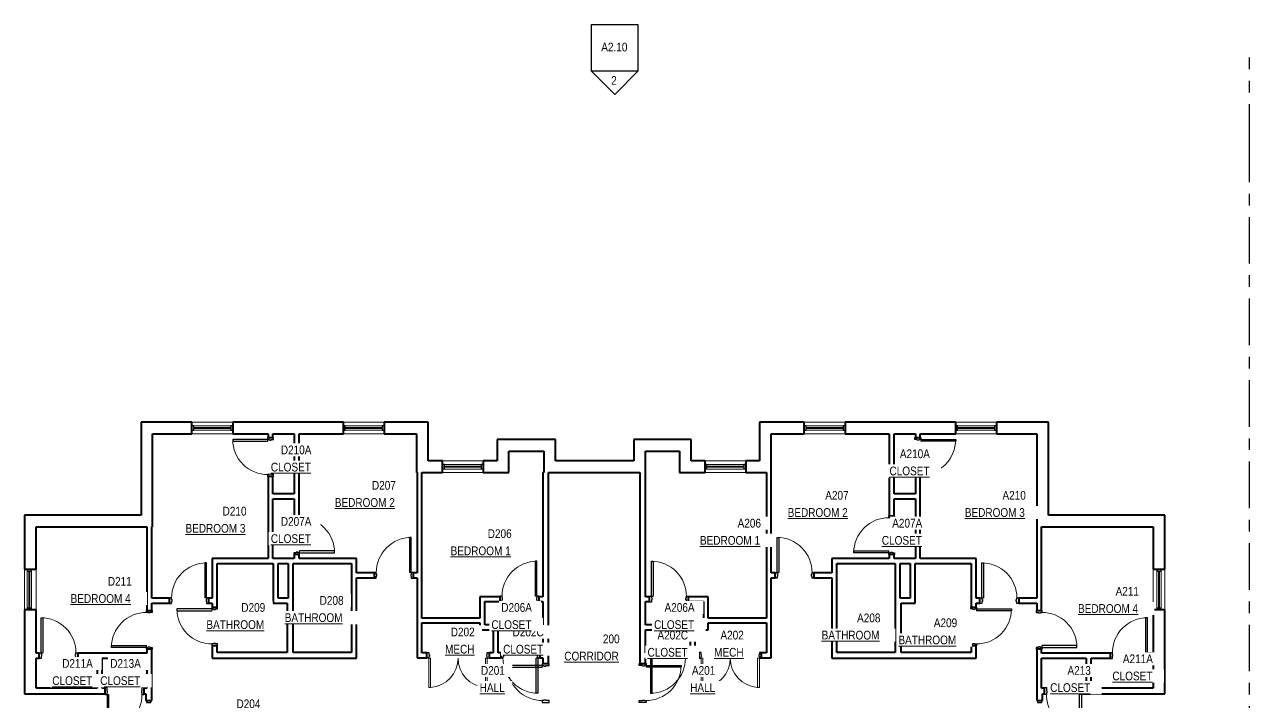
# Model space of a CAD drawing. Header units: inches. Extents: x -88 to 1419, y -1455 to 118.
# Drawn here: x -88 to 1174, y -579 to 118 of the extents above; entities that cross this region are included whole.
import ezdxf

# ---------------------------------------------------------------- set-up
doc = ezdxf.new("R2010")
doc.units = ezdxf.units.IN
doc.header["$MEASUREMENT"] = 0
doc.linetypes.add('Grid Line', pattern=[84, 48, -12, 12, -12])
for name, color, linetype, lineweight in [('A-AREA-IDEN', 2, 'Continuous', 9), ('A-DOOR', 31, 'Continuous', 15), ('A-DOOR-FRAM', 31, 'Continuous', 25), ('A-GLAZ-CURT', 52, 'Continuous', 9), ('A-GLAZ-CWMG', 51, 'Continuous', 9), ('A-WALL', 113, 'Continuous', 15), ('G-ANNO-SYMB', 111, 'Continuous', 9), ('I-WALL', 2, 'Continuous', 15), ('S-GRID', 1, 'Continuous', 9)]:
    doc.layers.add(name, color=color, linetype=linetype, lineweight=lineweight)
doc.styles.add('Arial Narrow', font='ARIALN.TTF', dxfattribs={"height": 9})

# ---------------------------------------------------------------- blocks, each defined once
blk = doc.blocks.new('Door-Single_CE_ - HM Door-2_ HM Frame-5153375-LEVEL 2')
at = {"layer": 'A-DOOR'}
for p, q in [((18, 39), (16.25, 39)), ((16.25, 39), (16.25, 3)), ((18, 3), (18, 39)), ((16.25, 3), (18, 3))]:
    blk.add_line(p, q, dxfattribs=at)
at = {"layer": 'A-DOOR', "lineweight": 25}
for p, q in [((18, 39), (16.25, 39)), ((16.25, 39), (16.25, 3)), ((18, 3), (18, 39)), ((18, 3), (16.25, 3))]:
    blk.add_line(p, q, dxfattribs=at)
at = {"layer": 'A-DOOR', "lineweight": 9}
blk.add_arc((18, 3), 36, 90, 180.5, dxfattribs=at)
blk.add_arc((18, 3), 36, 90, 180.5, dxfattribs=at)
blk.add_arc((18, 3), 36, 90, 180.5, dxfattribs=at)
blk.add_arc((18, 3), 36, 90, 180.5, dxfattribs=at)
at = {"layer": 'A-DOOR-FRAM'}
for p, q in [((-18, 3), (-20, 3)), ((-20, 3), (-20, -3)), ((-18, 1.25), (-18, 3)), ((-17.5, 1.25), (-18, 1.25)), ((-17.5, -0.75), (-17.5, 1.25)), ((18, 1.25), (17.5, 1.25)), ((17.5, 1.25), (17.5, -0.75)), ((20, 3), (18, 3)), ((18, 3), (18, 1.25)), ((20, -3), (20, 3)), ((-20, -3), (-18, -3)), ((-18, -3), (-18, -0.75)), ((-18, -0.75), (-17.5, -0.75)), ((17.5, -0.75), (18, -0.75)), ((18, -0.75), (18, -3)), ((18, -3), (20, -3))]:
    blk.add_line(p, q, dxfattribs=at)
blk = doc.blocks.new('Door-Single_CE_ - HM Door-2_ HM Frame-5153379-LEVEL 2')
at = {"layer": 'A-DOOR'}
for p, q in [((16.25, -39.5), (16.25, -3.5)), ((16.25, -3.5), (18, -3.5)), ((18, -3.5), (18, -39.5)), ((18, -39.5), (16.25, -39.5))]:
    blk.add_line(p, q, dxfattribs=at)
at = {"layer": 'A-DOOR', "lineweight": 25}
for p, q in [((16.25, -39.5), (16.25, -3.5)), ((18, -3.5), (16.25, -3.5)), ((18, -3.5), (18, -39.5)), ((18, -39.5), (16.25, -39.5))]:
    blk.add_line(p, q, dxfattribs=at)
at = {"layer": 'A-DOOR', "lineweight": 9}
blk.add_arc((18, -3.5), 36, 179.5, 270, dxfattribs=at)
blk.add_arc((18, -3.5), 36, 179.5, 270, dxfattribs=at)
blk.add_arc((18, -3.5), 36, 179.5, 270, dxfattribs=at)
blk.add_arc((18, -3.5), 36, 179.5, 270, dxfattribs=at)
at = {"layer": 'A-DOOR-FRAM'}
for p, q in [((-20, 3.5), (-18, 3.5)), ((-20, -3.5), (-20, 3.5)), ((-18, 3.5), (-18, 0.25)), ((-18, 0.25), (-17.5, 0.25)), ((-17.5, 0.25), (-17.5, -1.75)), ((17.5, 0.25), (18, 0.25)), ((17.5, -1.75), (17.5, 0.25)), ((18, 3.5), (20, 3.5)), ((18, 0.25), (18, 3.5)), ((20, 3.5), (20, -3.5)), ((-18, -3.5), (-20, -3.5)), ((-18, -1.75), (-18, -3.5)), ((-17.5, -1.75), (-18, -1.75)), ((18, -1.75), (17.5, -1.75)), ((18, -3.5), (18, -1.75)), ((20, -3.5), (18, -3.5))]:
    blk.add_line(p, q, dxfattribs=at)
blk = doc.blocks.new('Door-Single_CE_ - HM Door-2_ HM Frame-5153374-LEVEL 2')
at = {"layer": 'A-DOOR'}
for p, q in [((16.25, -39), (16.25, -3)), ((16.25, -3), (18, -3)), ((18, -3), (18, -39)), ((18, -39), (16.25, -39))]:
    blk.add_line(p, q, dxfattribs=at)
at = {"layer": 'A-DOOR', "lineweight": 25}
for p, q in [((16.25, -39), (16.25, -3)), ((18, -3), (16.25, -3)), ((18, -3), (18, -39)), ((18, -39), (16.25, -39))]:
    blk.add_line(p, q, dxfattribs=at)
at = {"layer": 'A-DOOR', "lineweight": 9}
blk.add_arc((18, -3), 36, 179.5, 270, dxfattribs=at)
blk.add_arc((18, -3), 36, 179.5, 270, dxfattribs=at)
blk.add_arc((18, -3), 36, 179.5, 270, dxfattribs=at)
blk.add_arc((18, -3), 36, 179.5, 270, dxfattribs=at)
at = {"layer": 'A-DOOR-FRAM'}
for p, q in [((-20, 3), (-18, 3)), ((-20, -3), (-20, 3)), ((-18, 3), (-18, 0.75)), ((-18, 0.75), (-17.5, 0.75)), ((-17.5, 0.75), (-17.5, -1.25)), ((17.5, 0.75), (18, 0.75)), ((17.5, -1.25), (17.5, 0.75)), ((18, 3), (20, 3)), ((18, 0.75), (18, 3)), ((20, 3), (20, -3)), ((-18, -3), (-20, -3)), ((-18, -1.25), (-18, -3)), ((-17.5, -1.25), (-18, -1.25)), ((18, -1.25), (17.5, -1.25)), ((18, -3), (18, -1.25)), ((20, -3), (18, -3))]:
    blk.add_line(p, q, dxfattribs=at)
blk = doc.blocks.new('Door-Double_CE_ - WD Door-2_ HM Frame-5153386-LEVEL 2')
at = {"layer": 'A-DOOR'}
for p, q in [((-28.25, 33), (-30, 33)), ((-30, 33), (-30, 3)), ((-28.25, 3), (-28.25, 33)), ((30, 33), (28.25, 33)), ((28.25, 33), (28.25, 3)), ((30, 3), (30, 33)), ((-30, 3), (-28.25, 3)), ((28.25, 3), (30, 3))]:
    blk.add_line(p, q, dxfattribs=at)
at = {"layer": 'A-DOOR', "lineweight": 9}
for centre, start, end in [((-30, 3), 359.5, 86.66024), ((30, 3), 93.35377, 180.5)]:
    blk.add_arc(centre, 30, start, end, dxfattribs=at)
at = {"layer": 'A-DOOR-FRAM'}
for p, q in [((-30, 3), (-32, 3)), ((-32, 3), (-32, -3)), ((-30, 1.25), (-30, 3)), ((-29.5, 1.25), (-30, 1.25)), ((-29.5, -0.75), (-29.5, 1.25)), ((30, 1.25), (29.5, 1.25)), ((29.5, 1.25), (29.5, -0.75)), ((32, 3), (30, 3)), ((30, 3), (30, 1.25)), ((32, -3), (32, 3)), ((-32, -3), (-30, -3)), ((-30, -3), (-30, -0.75)), ((-30, -0.75), (-29.5, -0.75)), ((29.5, -0.75), (30, -0.75)), ((30, -0.75), (30, -3)), ((30, -3), (32, -3))]:
    blk.add_line(p, q, dxfattribs=at)
blk = doc.blocks.new('Rectangular Mullion - 4 1_2_ x 2_ Rectangular_CE_-5153404-LEVEL 2')
at = {"layer": 'A-GLAZ-CWMG', "lineweight": 25}
for p, q in [((-2, 2.25), (0, 2.25)), ((-2, -2.25), (-2, 2.25)), ((0, 2.25), (0, -2.25)), ((0, -2.25), (-2, -2.25))]:
    blk.add_line(p, q, dxfattribs=at)
blk = doc.blocks.new('Door-Single_CE_ - HM Door-2_ HM Frame-5153377-LEVEL 2')
at = {"layer": 'A-DOOR'}
for p, q in [((18, 39.5), (16.25, 39.5)), ((16.25, 39.5), (16.25, 3.5)), ((18, 3.5), (18, 39.5)), ((16.25, 3.5), (18, 3.5))]:
    blk.add_line(p, q, dxfattribs=at)
at = {"layer": 'A-DOOR', "lineweight": 25}
for p, q in [((18, 39.5), (16.25, 39.5)), ((16.25, 39.5), (16.25, 3.5)), ((18, 3.5), (18, 39.5)), ((18, 3.5), (16.25, 3.5))]:
    blk.add_line(p, q, dxfattribs=at)
at = {"layer": 'A-DOOR', "lineweight": 9}
blk.add_arc((18, 3.5), 36, 90, 180.5, dxfattribs=at)
blk.add_arc((18, 3.5), 36, 90, 180.5, dxfattribs=at)
blk.add_arc((18, 3.5), 36, 90, 180.5, dxfattribs=at)
blk.add_arc((18, 3.5), 36, 90, 180.5, dxfattribs=at)
at = {"layer": 'A-DOOR-FRAM'}
for p, q in [((-18, 3.5), (-20, 3.5)), ((-20, 3.5), (-20, -3.5)), ((-18, 1.75), (-18, 3.5)), ((-17.5, 1.75), (-18, 1.75)), ((-17.5, -0.25), (-17.5, 1.75)), ((18, 1.75), (17.5, 1.75)), ((17.5, 1.75), (17.5, -0.25)), ((20, 3.5), (18, 3.5)), ((18, 3.5), (18, 1.75)), ((20, -3.5), (20, 3.5)), ((-20, -3.5), (-18, -3.5)), ((-18, -3.5), (-18, -0.25)), ((-18, -0.25), (-17.5, -0.25)), ((17.5, -0.25), (18, -0.25)), ((18, -0.25), (18, -3.5)), ((18, -3.5), (20, -3.5))]:
    blk.add_line(p, q, dxfattribs=at)
blk = doc.blocks.new('Door-Double_CE_ - WD Door-2_ HM Frame-5153381-LEVEL 2')
at = {"layer": 'A-DOOR'}
for p, q in [((-30, -3), (-28.25, -3)), ((-30, -33), (-30, -3)), ((-28.25, -3), (-28.25, -33)), ((28.25, -3), (30, -3)), ((28.25, -33), (28.25, -3)), ((30, -3), (30, -33)), ((-28.25, -33), (-30, -33)), ((30, -33), (28.25, -33))]:
    blk.add_line(p, q, dxfattribs=at)
at = {"layer": 'A-DOOR', "lineweight": 9}
for centre, start, end in [((-30, -3), 273.33976, 0.5), ((30, -3), 179.5, 266.64623)]:
    blk.add_arc(centre, 30, start, end, dxfattribs=at)
at = {"layer": 'A-DOOR-FRAM'}
for p, q in [((-32, 3), (-30, 3)), ((-32, -3), (-32, 3)), ((-30, 3), (-30, 0.75)), ((-30, 0.75), (-29.5, 0.75)), ((-29.5, 0.75), (-29.5, -1.25)), ((29.5, 0.75), (30, 0.75)), ((29.5, -1.25), (29.5, 0.75)), ((30, 3), (32, 3)), ((30, 0.75), (30, 3)), ((32, 3), (32, -3)), ((-30, -3), (-32, -3)), ((-30, -1.25), (-30, -3)), ((-29.5, -1.25), (-30, -1.25)), ((30, -1.25), (29.5, -1.25)), ((30, -3), (30, -1.25)), ((32, -3), (30, -3))]:
    blk.add_line(p, q, dxfattribs=at)
blk = doc.blocks.new('Rectangular Mullion - 4 1_2_ x 2_ Rectangular_CE_-5153408-LEVEL 2')
at = {"layer": 'A-GLAZ-CWMG', "lineweight": 25}
for p, q in [((-2, 2.25), (0, 2.25)), ((-2, -2.25), (-2, 2.25)), ((0, 2.25), (0, -2.25)), ((0, -2.25), (-2, -2.25))]:
    blk.add_line(p, q, dxfattribs=at)
blk = doc.blocks.new('System Panel - zGlazed-5153412-LEVEL 2')
at = {"layer": 'A-GLAZ-CURT', "lineweight": 15}
for p, q in [((19, 0.5), (-19, 0.5)), ((-19, 0.5), (-19, -0.5)), ((19, -0.5), (19, 0.5)), ((-19, -0.5), (19, -0.5))]:
    blk.add_line(p, q, dxfattribs=at)
blk = doc.blocks.new('Rectangular Mullion - 4 1_2_ x 2_ Rectangular_CE_-5153411-LEVEL 2')
at = {"layer": 'A-GLAZ-CWMG'}
for p, q in [((1078.3, -444.8), (1078.3, -482.8)), ((1082.8, -444.8), (1082.8, -482.8))]:
    blk.add_line(p, q, dxfattribs=at)
blk = doc.blocks.new('Rectangular Mullion - 4 1_2_ x 2_ Rectangular_CE_-5153413-LEVEL 2')
at = {"layer": 'A-GLAZ-CWMG', "lineweight": 25}
for p, q in [((-2, 2.25), (0, 2.25)), ((-2, -2.25), (-2, 2.25)), ((0, 2.25), (0, -2.25)), ((0, -2.25), (-2, -2.25))]:
    blk.add_line(p, q, dxfattribs=at)
blk = doc.blocks.new('Rectangular Mullion - 4 1_2_ x 2_ Rectangular_CE_-5153414-LEVEL 2')
at = {"layer": 'A-GLAZ-CWMG', "lineweight": 25}
for p, q in [((0, 2.25), (-2, 2.25)), ((-2, 2.25), (-2, -2.25)), ((0, -2.25), (0, 2.25)), ((-2, -2.25), (0, -2.25))]:
    blk.add_line(p, q, dxfattribs=at)
blk = doc.blocks.new('System Panel - zGlazed-5153417-LEVEL 2')
at = {"layer": 'A-GLAZ-CURT', "lineweight": 15}
for p, q in [((19, 0.5), (-19, 0.5)), ((-19, 0.5), (-19, -0.5)), ((19, -0.5), (19, 0.5)), ((-19, -0.5), (19, -0.5))]:
    blk.add_line(p, q, dxfattribs=at)
blk = doc.blocks.new('Rectangular Mullion - 4 1_2_ x 2_ Rectangular_CE_-5153416-LEVEL 2')
at = {"layer": 'A-GLAZ-CWMG'}
for p, q in [((1078.3, -912.8), (1078.3, -874.8)), ((1082.8, -912.8), (1082.8, -874.8))]:
    blk.add_line(p, q, dxfattribs=at)
blk = doc.blocks.new('Rectangular Mullion - 4 1_2_ x 2_ Rectangular_CE_-5153418-LEVEL 2')
at = {"layer": 'A-GLAZ-CWMG', "lineweight": 25}
for p, q in [((-2, 2.25), (0, 2.25)), ((-2, -2.25), (-2, 2.25)), ((0, 2.25), (0, -2.25)), ((0, -2.25), (-2, -2.25))]:
    blk.add_line(p, q, dxfattribs=at)
blk = doc.blocks.new('Rectangular Mullion - 4 1_2_ x 2_ Rectangular_CE_-5153419-LEVEL 2')
at = {"layer": 'A-GLAZ-CWMG', "lineweight": 25}
for p, q in [((0, 2.25), (-2, 2.25)), ((-2, 2.25), (-2, -2.25)), ((0, -2.25), (0, 2.25)), ((-2, -2.25), (0, -2.25))]:
    blk.add_line(p, q, dxfattribs=at)
blk = doc.blocks.new('Elevation - Detail Number_CE_-134675-LEVEL 2')
at = {"layer": 'G-ANNO-SYMB', "lineweight": 25}
for p, q in [((-0.25, -0.25), (-0.25, 0.25)), ((-0.25, 0.25), (0.25, 0.25)), ((0.25, 0.25), (0.25, -0.25)), ((0.25, -0.25), (-0.25, -0.25))]:
    blk.add_line(p, q, dxfattribs=at)
blk = doc.blocks.new('Elevation - Detail Number_CE_-46063-LEVEL 2')
at = {"layer": 'G-ANNO-SYMB', "lineweight": 25}
for p, q in [((0, 0.25), (-0.25, 0)), ((0.25, 0), (0, 0.25)), ((-0.25, 0), (0.25, 0))]:
    blk.add_line(p, q, dxfattribs=at)

msp = doc.modelspace()

# ---------------------------------------------------------------- linework, layer by layer
at = {"layer": 'A-WALL', "lineweight": 40}
for p, q in [((31.6, -291.3), (31.6, -387.3)), ((84.1, -291.3), (31.6, -291.3)), ((84.1, -303.3), (84.1, -291.3)), ((240.1, -291.3), (126.1, -291.3)), ((126.1, -291.3), (126.1, -303.3)), ((240.1, -303.3), (240.1, -291.3)), ((327.6, -291.3), (282.1, -291.3)), ((282.1, -291.3), (282.1, -303.3)), ((327.6, -331.3), (327.6, -291.3)), ((669.1, -291.3), (669.1, -331.3)), ((715.1, -291.3), (669.1, -291.3)), ((715.1, -303.3), (715.1, -291.3)), ((871.1, -291.3), (757.1, -291.3)), ((757.1, -291.3), (757.1, -303.3)), ((871.1, -303.3), (871.1, -291.3)), ((966.6, -291.3), (913.1, -291.3)), ((913.1, -291.3), (913.1, -303.3)), ((966.6, -387.3), (966.6, -291.3)), ((43.6, -399.3), (43.6, -303.3)), ((43.6, -303.3), (84.1, -303.3)), ((126.1, -303.3), (162.6, -303.3)), ((167.6, -303.3), (189.6, -303.3)), ((194.6, -303.3), (240.1, -303.3)), ((282.1, -303.3), (315.6, -303.3)), ((315.6, -303.3), (315.6, -343.3)), ((398.6, -309.3), (398.6, -331.3)), ((458.6, -309.3), (398.6, -309.3)), ((458.6, -331.3), (458.6, -309.3)), ((539.6, -309.3), (539.6, -331.3)), ((598.6, -309.3), (539.6, -309.3)), ((598.6, -331.3), (598.6, -309.3)), ((681.1, -343.3), (681.1, -303.3)), ((681.1, -303.3), (715.1, -303.3)), ((757.1, -303.3), (802.6, -303.3)), ((807.6, -303.3), (829.6, -303.3)), ((834.6, -303.3), (871.1, -303.3)), ((913.1, -303.3), (954.6, -303.3)), ((954.6, -303.3), (954.6, -399.3)), ((410.6, -343.3), (410.6, -321.3)), ((410.6, -321.3), (446.6, -321.3)), ((446.6, -321.3), (446.6, -343.3)), ((551.6, -321.3), (586.6, -321.3)), ((551.6, -471.1), (551.6, -321.3)), ((586.6, -321.3), (586.6, -343.3)), ((342.3, -331.3), (327.6, -331.3)), ((342.3, -343.3), (342.3, -331.3)), ((398.6, -331.3), (384.3, -331.3)), ((384.3, -331.3), (384.3, -343.3)), ((539.6, -331.3), (458.6, -331.3)), ((612.8, -331.3), (598.6, -331.3)), ((612.8, -343.3), (612.8, -331.3)), ((669.1, -331.3), (654.8, -331.3)), ((654.8, -331.3), (654.8, -343.3)), ((315.6, -343.3), (316.1, -343.3)), ((321.1, -343.3), (342.3, -343.3)), ((384.3, -343.3), (410.6, -343.3)), ((445.6, -343.3), (445.6, -471.1)), ((446.6, -343.3), (445.6, -343.3)), ((451.6, -343.3), (545.6, -343.3)), ((451.6, -540.1), (451.6, -343.3)), ((545.6, -343.3), (545.6, -540.1)), ((586.6, -343.3), (612.8, -343.3)), ((654.8, -343.3), (676.1, -343.3)), ((31.6, -387.3), (-88.4, -387.3)), ((-88.4, -387.3), (-88.4, -442.8)), ((1086.6, -387.3), (966.6, -387.3)), ((1086.6, -442.8), (1086.6, -387.3)), ((-76.4, -399.3), (37.6, -399.3)), ((-76.4, -442.8), (-76.4, -399.3)), ((42.6, -399.3), (43.6, -399.3)), ((959.6, -399.3), (1074.6, -399.3)), ((1074.6, -399.3), (1074.6, -442.8)), ((-88.4, -442.8), (-76.4, -442.8)), ((1074.6, -442.8), (1086.6, -442.8)), ((183.3, -472.8), (182.3, -472.8)), ((182.3, -477.8), (182.3, -528.6)), ((188.3, -528.6), (188.3, -472.8)), ((445.6, -476.1), (445.6, -500.1)), ((551.6, -500.1), (551.6, -476.1)), ((808.8, -472.8), (808.8, -528.6)), ((814.8, -472.8), (813.8, -472.8)), ((814.8, -528.6), (814.8, -477.8)), ((-76.4, -484.8), (-88.4, -484.8)), ((-88.4, -484.8), (-88.4, -571.3)), ((-76.4, -529.3), (-76.4, -484.8)), ((1086.6, -484.8), (1074.6, -484.8)), ((1074.6, -484.8), (1074.6, -529.3)), ((1086.6, -571.3), (1086.6, -484.8)), ((445.6, -505.1), (445.6, -529.1)), ((551.6, -529.1), (551.6, -505.1)), ((105.1, -528.6), (105.1, -534.6)), ((182.3, -528.6), (110.1, -528.6)), ((248.6, -528.6), (188.3, -528.6)), ((808.8, -528.6), (748.6, -528.6)), ((887.1, -528.6), (814.8, -528.6)), ((892.1, -534.6), (892.1, -528.6)), ((-76.4, -565.3), (-76.4, -534.3)), ((105.1, -534.6), (248.6, -534.6)), ((445.6, -534.1), (445.6, -540.1)), ((445.6, -540.1), (451.6, -540.1)), ((545.6, -540.1), (551.6, -540.1)), ((551.6, -540.1), (551.6, -534.1)), ((748.6, -534.6), (892.1, -534.6)), ((1074.6, -534.3), (1074.6, -565.3)), ((-13.4, -565.3), (-76.4, -565.3)), ((-5.4, -565.3), (-8.4, -565.3)), ((-5.4, -571.3), (-5.4, -565.3)), ((37.6, -565.3), (34.6, -565.3)), ((34.6, -565.3), (34.6, -571.3)), ((42.6, -578.1), (42.6, -565.3)), ((954.6, -565.3), (954.6, -578.1)), ((962.6, -565.3), (959.6, -565.3)), ((962.6, -571.3), (962.6, -565.3)), ((1005.6, -565.3), (1002.6, -565.3)), ((1002.6, -565.3), (1002.6, -571.3)), ((1074.6, -565.3), (1010.6, -565.3)), ((-88.4, -571.3), (-5.4, -571.3)), ((34.6, -571.3), (36.6, -571.3)), ((36.6, -571.3), (36.6, -578.1)), ((36.6, -578.1), (42.6, -578.1)), ((954.6, -578.1), (960.6, -578.1)), ((960.6, -571.3), (962.6, -571.3)), ((960.6, -578.1), (960.6, -571.3)), ((1002.6, -571.3), (1086.6, -571.3))]:
    msp.add_line(p, q, dxfattribs=at)
at = {"layer": 'A-WALL'}
for p, q in [((84.1, -291.3), (126.1, -291.3)), ((240.1, -291.3), (282.1, -291.3)), ((715.1, -291.3), (757.1, -291.3)), ((871.1, -291.3), (913.1, -291.3)), ((126.1, -303.3), (84.1, -303.3)), ((282.1, -303.3), (240.1, -303.3)), ((757.1, -303.3), (715.1, -303.3)), ((913.1, -303.3), (871.1, -303.3)), ((342.3, -331.3), (384.3, -331.3)), ((612.8, -331.3), (654.8, -331.3)), ((384.3, -343.3), (342.3, -343.3)), ((654.8, -343.3), (612.8, -343.3)), ((-88.4, -484.8), (-88.4, -442.8)), ((-76.4, -442.8), (-76.4, -484.8)), ((1074.6, -484.8), (1074.6, -442.8)), ((1086.6, -442.8), (1086.6, -484.8))]:
    msp.add_line(p, q, dxfattribs=at)
at = {"layer": 'I-WALL', "lineweight": 40}
for p, q in [((162.6, -303.3), (162.6, -307.3)), ((162.6, -307.3), (167.6, -307.3)), ((167.6, -307.3), (167.6, -303.3)), ((189.6, -303.3), (189.6, -365.3)), ((194.6, -387.8), (194.6, -303.3)), ((802.6, -303.3), (802.6, -387.8)), ((807.6, -365.3), (807.6, -303.3)), ((829.6, -303.3), (829.6, -307.3)), ((829.6, -307.3), (834.6, -307.3)), ((834.6, -307.3), (834.6, -303.3)), ((167.6, -347.3), (162.6, -347.3)), ((162.6, -347.3), (162.6, -431.8)), ((167.6, -365.3), (167.6, -347.3)), ((316.1, -343.3), (316.1, -446.6)), ((321.1, -493.1), (321.1, -343.3)), ((676.1, -343.3), (676.1, -493.1)), ((681.1, -446.6), (681.1, -343.3)), ((834.6, -347.3), (829.6, -347.3)), ((829.6, -347.3), (829.6, -365.3)), ((834.6, -431.8), (834.6, -347.3)), ((189.6, -365.3), (167.6, -365.3)), ((829.6, -365.3), (807.6, -365.3)), ((167.6, -431.8), (167.6, -370.3)), ((167.6, -370.3), (189.6, -370.3)), ((189.6, -370.3), (189.6, -387.8)), ((807.6, -387.8), (807.6, -370.3)), ((807.6, -370.3), (829.6, -370.3)), ((829.6, -370.3), (829.6, -431.8)), ((189.6, -387.8), (194.6, -387.8)), ((802.6, -387.8), (807.6, -387.8)), ((37.6, -399.3), (37.6, -485.3)), ((42.6, -472.8), (42.6, -399.3)), ((954.6, -399.3), (954.6, -472.8)), ((959.6, -485.3), (959.6, -399.3)), ((194.6, -427.8), (189.6, -427.8)), ((189.6, -427.8), (189.6, -431.8)), ((194.6, -431.8), (194.6, -427.8)), ((807.6, -427.8), (802.6, -427.8)), ((802.6, -427.8), (802.6, -431.8)), ((807.6, -431.8), (807.6, -427.8)), ((105.1, -431.8), (105.1, -472.8)), ((162.6, -431.8), (105.1, -431.8)), ((110.1, -481.8), (110.1, -436.8)), ((110.1, -436.8), (167.8, -436.8)), ((189.6, -431.8), (167.6, -431.8)), ((167.8, -436.8), (167.8, -477.8)), ((172.8, -436.8), (183.3, -436.8)), ((172.8, -472.8), (172.8, -436.8)), ((183.3, -436.8), (183.3, -472.8)), ((188.3, -436.8), (248.6, -436.8)), ((188.3, -472.8), (188.3, -436.8)), ((253.6, -431.8), (194.6, -431.8)), ((248.6, -436.8), (248.6, -528.6)), ((253.6, -446.6), (253.6, -431.8)), ((802.6, -431.8), (743.6, -431.8)), ((743.6, -431.8), (743.6, -446.6)), ((748.6, -436.8), (808.8, -436.8)), ((748.6, -528.6), (748.6, -436.8)), ((829.6, -431.8), (807.6, -431.8)), ((808.8, -436.8), (808.8, -472.8)), ((813.8, -436.8), (824.3, -436.8)), ((813.8, -472.8), (813.8, -436.8)), ((824.3, -436.8), (824.3, -472.8)), ((829.3, -436.8), (887.1, -436.8)), ((829.3, -477.8), (829.3, -436.8)), ((892.1, -431.8), (834.6, -431.8)), ((887.1, -436.8), (887.1, -481.8)), ((892.1, -472.8), (892.1, -431.8)), ((272.1, -446.6), (253.6, -446.6)), ((253.6, -534.6), (253.6, -451.6)), ((253.6, -451.6), (272.1, -451.6)), ((272.1, -451.6), (272.1, -446.6)), ((316.1, -446.6), (312.1, -446.6)), ((312.1, -446.6), (312.1, -451.6)), ((312.1, -451.6), (316.1, -451.6)), ((316.1, -451.6), (316.1, -534.1)), ((685.1, -446.6), (681.1, -446.6)), ((681.1, -451.6), (685.1, -451.6)), ((681.1, -534.1), (681.1, -451.6)), ((685.1, -451.6), (685.1, -446.6)), ((743.6, -446.6), (725.1, -446.6)), ((725.1, -446.6), (725.1, -451.6)), ((725.1, -451.6), (743.6, -451.6)), ((743.6, -451.6), (743.6, -534.6)), ((61.1, -472.8), (42.6, -472.8)), ((42.6, -485.3), (42.6, -477.8)), ((42.6, -477.8), (61.1, -477.8)), ((61.1, -477.8), (61.1, -472.8)), ((105.1, -472.8), (101.1, -472.8)), ((101.1, -472.8), (101.1, -477.8)), ((101.1, -477.8), (105.1, -477.8)), ((105.1, -477.8), (105.1, -481.8)), ((167.8, -477.8), (182.3, -477.8)), ((182.3, -472.8), (172.8, -472.8)), ((380.9, -471.1), (380.9, -493.1)), ((401.6, -471.1), (380.9, -471.1)), ((385.9, -500.1), (385.9, -476.1)), ((385.9, -476.1), (401.6, -476.1)), ((401.6, -476.1), (401.6, -471.1)), ((445.6, -471.1), (441.6, -471.1)), ((441.6, -471.1), (441.6, -476.1)), ((441.6, -476.1), (445.6, -476.1)), ((555.6, -471.1), (551.6, -471.1)), ((551.6, -476.1), (555.6, -476.1)), ((555.6, -476.1), (555.6, -471.1)), ((616.2, -471.1), (595.6, -471.1)), ((595.6, -471.1), (595.6, -476.1)), ((595.6, -476.1), (611.2, -476.1)), ((611.2, -476.1), (611.2, -500.1)), ((616.2, -493.1), (616.2, -471.1)), ((824.3, -472.8), (814.8, -472.8)), ((814.8, -477.8), (829.3, -477.8)), ((896.1, -472.8), (892.1, -472.8)), ((892.1, -481.8), (892.1, -477.8)), ((892.1, -477.8), (896.1, -477.8)), ((896.1, -477.8), (896.1, -472.8)), ((954.6, -472.8), (936.1, -472.8)), ((936.1, -472.8), (936.1, -477.8)), ((936.1, -477.8), (954.6, -477.8)), ((954.6, -477.8), (954.6, -485.3)), ((37.6, -485.3), (42.6, -485.3)), ((105.1, -481.8), (110.1, -481.8)), ((887.1, -481.8), (892.1, -481.8)), ((954.6, -485.3), (959.6, -485.3)), ((380.9, -493.1), (321.1, -493.1)), ((321.1, -529.1), (321.1, -498.1)), ((321.1, -498.1), (380.9, -498.1)), ((380.9, -498.1), (380.9, -505.1)), ((445.6, -500.1), (385.9, -500.1)), ((611.2, -500.1), (551.6, -500.1)), ((676.1, -493.1), (616.2, -493.1)), ((616.2, -505.1), (616.2, -498.1)), ((616.2, -498.1), (676.1, -498.1)), ((676.1, -498.1), (676.1, -529.1)), ((380.9, -505.1), (394.6, -505.1)), ((394.6, -505.1), (394.6, -529.1)), ((399.6, -529.1), (399.6, -505.1)), ((399.6, -505.1), (445.6, -505.1)), ((551.6, -505.1), (597.6, -505.1)), ((597.6, -505.1), (597.6, -529.1)), ((602.6, -529.1), (602.6, -505.1)), ((602.6, -505.1), (616.2, -505.1)), ((-73.4, -529.3), (-76.4, -529.3)), ((-73.4, -534.3), (-73.4, -529.3)), ((37.6, -529.3), (-33.4, -529.3)), ((-33.4, -529.3), (-33.4, -534.3)), ((37.6, -525.3), (37.6, -529.3)), ((42.6, -525.3), (37.6, -525.3)), ((42.6, -565.3), (42.6, -525.3)), ((105.1, -521.8), (105.1, -528.6)), ((110.1, -521.8), (105.1, -521.8)), ((110.1, -528.6), (110.1, -521.8)), ((326.3, -529.1), (321.1, -529.1)), ((326.3, -534.1), (326.3, -529.1)), ((394.6, -529.1), (390.3, -529.1)), ((390.3, -529.1), (390.3, -534.1)), ((402.6, -529.1), (399.6, -529.1)), ((402.6, -534.1), (402.6, -529.1)), ((445.6, -529.1), (442.6, -529.1)), ((442.6, -529.1), (442.6, -534.1)), ((554.6, -529.1), (551.6, -529.1)), ((554.6, -534.1), (554.6, -529.1)), ((597.6, -529.1), (594.6, -529.1)), ((594.6, -529.1), (594.6, -534.1)), ((606.8, -529.1), (602.6, -529.1)), ((606.8, -534.1), (606.8, -529.1)), ((676.1, -529.1), (670.8, -529.1)), ((670.8, -529.1), (670.8, -534.1)), ((887.1, -521.8), (887.1, -528.6)), ((892.1, -521.8), (887.1, -521.8)), ((892.1, -528.6), (892.1, -521.8)), ((954.6, -525.3), (954.6, -565.3)), ((959.6, -525.3), (954.6, -525.3)), ((959.6, -529.3), (959.6, -525.3)), ((1030.6, -529.3), (959.6, -529.3)), ((1030.6, -534.3), (1030.6, -529.3)), ((1074.6, -529.3), (1070.6, -529.3)), ((1070.6, -529.3), (1070.6, -534.3)), ((-76.4, -534.3), (-73.4, -534.3)), ((-33.4, -534.3), (-13.4, -534.3)), ((-13.4, -534.3), (-13.4, -565.3)), ((-8.4, -534.3), (37.6, -534.3)), ((-8.4, -565.3), (-8.4, -534.3)), ((37.6, -534.3), (37.6, -565.3)), ((248.6, -534.6), (253.6, -534.6)), ((316.1, -534.1), (326.3, -534.1)), ((390.3, -534.1), (402.6, -534.1)), ((442.6, -534.1), (445.6, -534.1)), ((551.6, -534.1), (554.6, -534.1)), ((594.6, -534.1), (606.8, -534.1)), ((670.8, -534.1), (681.1, -534.1)), ((743.6, -534.6), (748.6, -534.6)), ((959.6, -534.3), (1005.6, -534.3)), ((959.6, -565.3), (959.6, -534.3)), ((1005.6, -534.3), (1005.6, -565.3)), ((1010.6, -534.3), (1030.6, -534.3)), ((1010.6, -565.3), (1010.6, -534.3)), ((1070.6, -534.3), (1074.6, -534.3))]:
    msp.add_line(p, q, dxfattribs=at)
at = {"layer": 'S-GRID', "linetype": 'Grid Line', "lineweight": 25}
for p, q in [((1173.9, -11.6), (1173.9, 84.4)), ((1173.9, -1220), (1173.9, -11.6))]:
    msp.add_line(p, q, dxfattribs=at)

# ---------------------------------------------------------------- block references
at = {"layer": 'A-DOOR', "lineweight": 9}
for name, p, rotation in [('Door-Single_CE_ - HM Door-2_ HM Frame-5153375-LEVEL 2', (165.1, -327.3), 89.99999999999973), ('Door-Single_CE_ - HM Door-2_ HM Frame-5153374-LEVEL 2', (832.1, -327.3), 89.99999999999974), ('Door-Single_CE_ - HM Door-2_ HM Frame-5153375-LEVEL 2', (192.1, -407.8), 269.9999999999998), ('Door-Single_CE_ - HM Door-2_ HM Frame-5153374-LEVEL 2', (805.1, -407.8), 269.9999999999998), ('Door-Single_CE_ - HM Door-2_ HM Frame-5153374-LEVEL 2', (705.1, -449.1), 180), ('Door-Single_CE_ - HM Door-2_ HM Frame-5153374-LEVEL 2', (575.6, -473.6), 180), ('Door-Single_CE_ - HM Door-2_ HM Frame-5153374-LEVEL 2', (916.1, -475.3), 180), ('Door-Single_CE_ - HM Door-2_ HM Frame-5153374-LEVEL 2', (40.1, -505.3), 269.9999999999997), ('Door-Single_CE_ - HM Door-2_ HM Frame-5153375-LEVEL 2', (107.6, -501.8), 89.99999999999967), ('Door-Single_CE_ - HM Door-2_ HM Frame-5153374-LEVEL 2', (889.6, -501.8), 89.99999999999982), ('Door-Single_CE_ - HM Door-2_ HM Frame-5153375-LEVEL 2', (957.1, -505.3), 269.9999999999998), ('Door-Single_CE_ - HM Door-2_ HM Frame-5153374-LEVEL 2', (-53.4, -531.8), 180), ('Door-Single_CE_ - HM Door-2_ HM Frame-5153375-LEVEL 2', (574.6, -531.6), 180), ('Door-Single_CE_ - HM Door-2_ HM Frame-5153377-LEVEL 2', (448.6, -560.1), 89.99999999999967), ('Door-Single_CE_ - HM Door-2_ HM Frame-5153379-LEVEL 2', (548.6, -560.1), 89.99999999999982), ('Door-Single_CE_ - HM Door-2_ HM Frame-5153377-LEVEL 2', (14.6, -568.3), 180)]:
    msp.add_blockref(name, p, dxfattribs=dict(at, rotation=rotation))
for name, p in [('Door-Single_CE_ - HM Door-2_ HM Frame-5153375-LEVEL 2', (292.1, -449.1)), ('Door-Single_CE_ - HM Door-2_ HM Frame-5153375-LEVEL 2', (81.1, -475.3)), ('Door-Single_CE_ - HM Door-2_ HM Frame-5153375-LEVEL 2', (421.6, -473.6)), ('Door-Single_CE_ - HM Door-2_ HM Frame-5153375-LEVEL 2', (1050.6, -531.8)), ('Door-Single_CE_ - HM Door-2_ HM Frame-5153374-LEVEL 2', (422.6, -531.6)), ('Door-Single_CE_ - HM Door-2_ HM Frame-5153379-LEVEL 2', (982.6, -568.3))]:
    msp.add_blockref(name, p, dxfattribs=at)
at = {"layer": 'A-DOOR'}
msp.add_blockref('Door-Double_CE_ - WD Door-2_ HM Frame-5153381-LEVEL 2', (358.3, -531.6), dxfattribs=at)
at = {"layer": 'A-DOOR', "rotation": 180}
msp.add_blockref('Door-Double_CE_ - WD Door-2_ HM Frame-5153386-LEVEL 2', (638.8, -531.6), dxfattribs=at)
at = {"layer": 'A-GLAZ-CURT'}
for p in [(105.1, -297.3), (261.1, -297.3), (363.3, -337.3)]:
    msp.add_blockref('System Panel - zGlazed-5153417-LEVEL 2', p, dxfattribs=at)
for name, p, rotation in [('System Panel - zGlazed-5153412-LEVEL 2', (736.1, -297.3), 180), ('System Panel - zGlazed-5153412-LEVEL 2', (892.1, -297.3), 180), ('System Panel - zGlazed-5153412-LEVEL 2', (633.8, -337.3), 180), ('System Panel - zGlazed-5153417-LEVEL 2', (-83.4, -463.8), 89.99999999999982), ('System Panel - zGlazed-5153412-LEVEL 2', (1080.6, -463.8), 89.99999999999982)]:
    msp.add_blockref(name, p, dxfattribs=dict(at, rotation=rotation))
at = {"layer": 'A-GLAZ-CWMG'}
for name, p, rotation in [('Rectangular Mullion - 4 1_2_ x 2_ Rectangular_CE_-5153419-LEVEL 2', (84.1, -297.3), 180), ('Rectangular Mullion - 4 1_2_ x 2_ Rectangular_CE_-5153416-LEVEL 2', (-788.8, -1377.9), 90.00000000000047), ('Rectangular Mullion - 4 1_2_ x 2_ Rectangular_CE_-5153419-LEVEL 2', (240.1, -297.3), 180), ('Rectangular Mullion - 4 1_2_ x 2_ Rectangular_CE_-5153416-LEVEL 2', (-632.8, -1377.9), 90.00000000000047), ('Rectangular Mullion - 4 1_2_ x 2_ Rectangular_CE_-5153411-LEVEL 2', (272.2, -1377.9), 89.99999999999989), ('Rectangular Mullion - 4 1_2_ x 2_ Rectangular_CE_-5153411-LEVEL 2', (428.2, -1377.9), 89.99999999999989), ('Rectangular Mullion - 4 1_2_ x 2_ Rectangular_CE_-5153419-LEVEL 2', (342.3, -337.3), 180), ('Rectangular Mullion - 4 1_2_ x 2_ Rectangular_CE_-5153416-LEVEL 2', (-530.5, -1417.9), 90.00000000000047), ('Rectangular Mullion - 4 1_2_ x 2_ Rectangular_CE_-5153411-LEVEL 2', (170, -1417.9), 89.99999999999989), ('Rectangular Mullion - 4 1_2_ x 2_ Rectangular_CE_-5153416-LEVEL 2', (997.1, -1357.7), 180), ('Rectangular Mullion - 4 1_2_ x 2_ Rectangular_CE_-5153419-LEVEL 2', (-83.4, -484.8), 269.9999999999998), ('Rectangular Mullion - 4 1_2_ x 2_ Rectangular_CE_-5153414-LEVEL 2', (1080.6, -484.8), 269.9999999999998)]:
    msp.add_blockref(name, p, dxfattribs=dict(at, rotation=rotation))
at = {"layer": 'A-GLAZ-CWMG', "extrusion": (0, 0, -1)}
for name, p, rotation in [('Rectangular Mullion - 4 1_2_ x 2_ Rectangular_CE_-5153418-LEVEL 2', (-126.1, -297.3), 180), ('Rectangular Mullion - 4 1_2_ x 2_ Rectangular_CE_-5153418-LEVEL 2', (-282.1, -297.3), 180), ('Rectangular Mullion - 4 1_2_ x 2_ Rectangular_CE_-5153418-LEVEL 2', (-384.3, -337.3), 180), ('Rectangular Mullion - 4 1_2_ x 2_ Rectangular_CE_-5153418-LEVEL 2', (83.4, -442.8), 90.00000000000018), ('Rectangular Mullion - 4 1_2_ x 2_ Rectangular_CE_-5153413-LEVEL 2', (-1080.6, -442.8), 90.00000000000018), ('Rectangular Mullion - 4 1_2_ x 2_ Rectangular_CE_-5153408-LEVEL 2', (-39.6, -578.1), 90.00000000000021), ('Rectangular Mullion - 4 1_2_ x 2_ Rectangular_CE_-5153404-LEVEL 2', (-957.6, -578.1), 90.00000000000031)]:
    msp.add_blockref(name, p, dxfattribs=dict(at, rotation=rotation))
for p in [(-715.1, -297.3), (-871.1, -297.3), (-612.8, -337.3)]:
    msp.add_blockref('Rectangular Mullion - 4 1_2_ x 2_ Rectangular_CE_-5153413-LEVEL 2', p, dxfattribs=at)
at = {"layer": 'A-GLAZ-CWMG'}
for name, p in [('Rectangular Mullion - 4 1_2_ x 2_ Rectangular_CE_-5153414-LEVEL 2', (757.1, -297.3)), ('Rectangular Mullion - 4 1_2_ x 2_ Rectangular_CE_-5153414-LEVEL 2', (913.1, -297.3)), ('Rectangular Mullion - 4 1_2_ x 2_ Rectangular_CE_-5153414-LEVEL 2', (654.8, -337.3)), ('Rectangular Mullion - 4 1_2_ x 2_ Rectangular_CE_-5153411-LEVEL 2', (0, 0))]:
    msp.add_blockref(name, p, dxfattribs=at)
at = {"layer": 'G-ANNO-SYMB', "lineweight": 25, "xscale": 95.99999999999994, "yscale": 95.99999999999994, "zscale": 95.99999999999994, "rotation": 180}
for name, p in [('Elevation - Detail Number_CE_-134675-LEVEL 2', (519.7, 94.3)), ('Elevation - Detail Number_CE_-46063-LEVEL 2', (519.7, 70.3))]:
    msp.add_blockref(name, p, dxfattribs=at)

# ---------------------------------------------------------------- texts
at = {"layer": 'A-AREA-IDEN', "char_height": 9, "attachment_point": 1, "style": 'Arial Narrow', "bg_fill": 3, "box_fill_scale": 1.25, "bg_fill_color": 9, "bg_fill_true_color": 13158600, "bg_fill_transparency": 0}
for s, insert, width in [('\\LBEDROOM 3', (77.4, -396.2), 76.356), ('D204', (130, -577), 29.997)]:
    msp.add_mtext(s, dxfattribs=dict(at, insert=insert, width=width))

# ---------------------------------------------------------------- next in the draw order: texts
for s, insert, width in [('\\LCLOSET', (165.4, -333.1), 50.904), ('\\LCLOSET', (802.9, -337.1), 50.904), ('D210', (115.7, -378.5), 29.997), ('\\LBEDROOM 2', (231.3, -369.6), 76.356), ('\\LBEDROOM 2', (698, -379.9), 76.356), ('\\LBEDROOM 3', (880.5, -379.9), 76.356), ('\\LCLOSET', (165.4, -406.8), 50.904), ('\\LBEDROOM 1', (607.6, -408.6), 76.356), ('\\LCLOSET', (795, -408.6), 50.904), ('\\LBEDROOM 1', (350.7, -419.4), 76.356), ('\\LBEDROOM 4', (-40.9, -468.5), 76.356), ('\\LBEDROOM 4', (997.2, -478.8), 76.356), ('\\LBATHROOM', (179.7, -488.2), 73.629), ('\\LBATHROOM', (733, -506.2), 73.629), ('\\LMECH', (344.9, -520.7), 37.269), ('\\LCLOSET', (404.8, -520.7), 50.904), ('\\LCORRIDOR', (467.8, -527.8), 69.084), ('\\LCLOSET', (-10.4, -553.1), 50.904), ('\\LCLOSET', (1032.6, -548.3), 50.904), ('\\LHALL', (380.6, -560.3), 31.512), ('\\LHALL', (597.5, -560.3), 31.512), ('\\LCLOSET', (968.5, -560.3), 50.904)]:
    msp.add_mtext(s, dxfattribs=dict(at, insert=insert, width=width))
at = {"layer": 'G-ANNO-SYMB', "char_height": 9, "attachment_point": 1, "style": 'Arial Narrow', "bg_fill": 3, "box_fill_scale": 1.25, "bg_fill_color": 9, "bg_fill_true_color": 13158600, "bg_fill_transparency": 0}
for s, insert, width in [('A2.10', (505.9, 99.6), 33.027), ('2', (516.1, 65.2), 6.969)]:
    msp.add_mtext(s, dxfattribs=dict(at, insert=insert, width=width))

# ---------------------------------------------------------------- next in the draw order: texts
at = {"layer": 'A-AREA-IDEN', "char_height": 9, "attachment_point": 1, "style": 'Arial Narrow', "bg_fill": 3, "box_fill_scale": 1.25, "bg_fill_color": 9, "bg_fill_true_color": 13158600, "bg_fill_transparency": 0}
for s, insert, width in [('D210A', (175.7, -315.4), 38.481), ('A210A', (813.6, -319.4), 37.875), ('D207', (269.6, -351.9), 29.997), ('A207', (736.7, -362.2), 29.391), ('A210', (919.3, -362.2), 29.391), ('D207A', (175.7, -389.1), 38.481), ('A206', (646.4, -390.9), 29.391), ('A207A', (805.7, -390.9), 37.875), ('D206', (388.9, -401.7), 29.997), ('D211', (-2.6, -450.8), 29.997), ('A211', (1035.9, -461.1), 29.391), ('D208', (215.7, -470.5), 29.997), ('A208', (769.5, -488.5), 29.391), ('\\LBATHROOM', (99, -495.4), 73.629), ('D202', (350.8, -503), 29.997), ('D202C', (414.5, -503), 39.087), ('200', (507.6, -510.1), 20.907), ('\\LBATHROOM', (812.1, -511.2), 73.629), ('A211A', (1043.4, -530.6), 37.875), ('D213A', (-0.1, -535.4), 38.481), ('D201', (381.9, -542.6), 29.997), ('A201', (599.3, -542.6), 29.391), ('A213', (986.3, -542.6), 29.391)]:
    msp.add_mtext(s, dxfattribs=dict(at, insert=insert, width=width))

# ---------------------------------------------------------------- next in the draw order: texts
for s, insert, width in [('D209', (135, -477.7), 29.997), ('A209', (848.6, -493.5), 29.391), ('\\LCLOSET', (392.7, -495.4), 50.904), ('\\LCLOSET', (553.6, -523.9), 50.904), ('\\LMECH', (622.2, -523.9), 37.269), ('\\LCLOSET', (-59.8, -553.1), 50.904)]:
    msp.add_mtext(s, dxfattribs=dict(at, insert=insert, width=width))

# ---------------------------------------------------------------- next in the draw order: texts
for s, insert, width in [('D206A', (402.9, -477.7), 38.481), ('A202C', (563.8, -506.2), 38.481), ('A202', (628.7, -506.2), 29.391), ('D211A', (-49.6, -535.4), 38.481)]:
    msp.add_mtext(s, dxfattribs=dict(at, insert=insert, width=width))

# ---------------------------------------------------------------- next in the draw order: texts
at = {"layer": 'A-AREA-IDEN', "insert": (560.3, -495.4), "char_height": 9, "width": 50.904, "attachment_point": 1, "style": 'Arial Narrow', "bg_fill": 3, "box_fill_scale": 1.25, "bg_fill_color": 9, "bg_fill_true_color": 13158600, "bg_fill_transparency": 0}
msp.add_mtext('\\LCLOSET', dxfattribs=at)

# ---------------------------------------------------------------- next in the draw order: texts
at = {"layer": 'A-AREA-IDEN', "insert": (571.1, -477.7), "char_height": 9, "width": 37.875, "attachment_point": 1, "style": 'Arial Narrow', "bg_fill": 3, "box_fill_scale": 1.25, "bg_fill_color": 9, "bg_fill_true_color": 13158600, "bg_fill_transparency": 0}
msp.add_mtext('A206A', dxfattribs=at)

doc.saveas('drawing.dxf')
